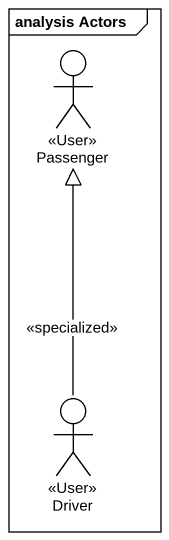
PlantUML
@startuml
mainframe analysis Actors
actor Passenger <<User>>
actor Driver <<User>>
Driver -up-|> Passenger : <<specialized>>
@enduml
